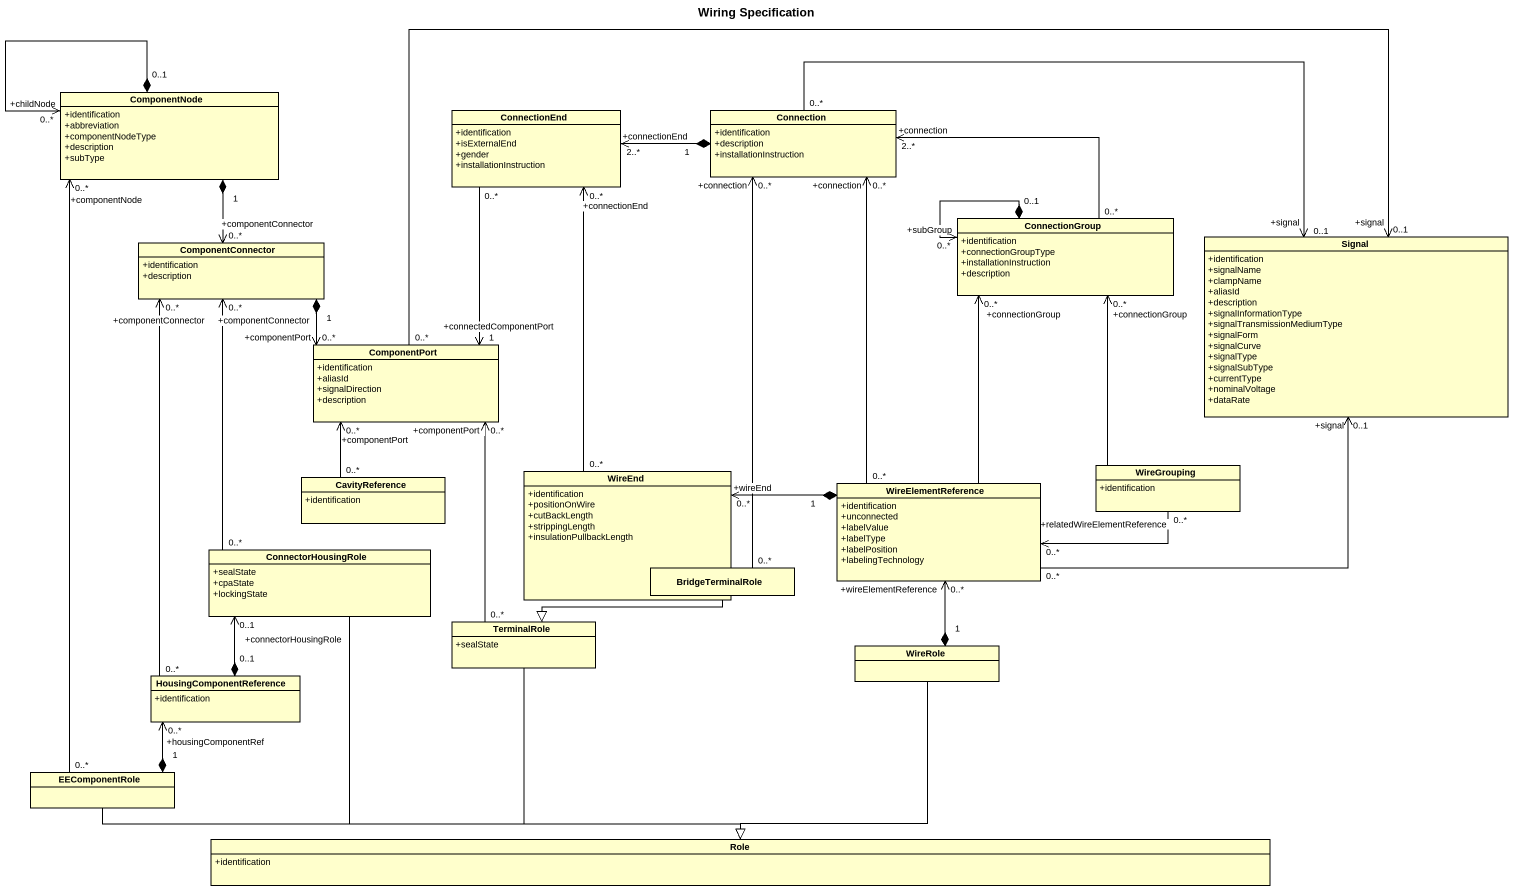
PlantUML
@startuml
title Wiring Specification
hide circle
hide empty members
skinparam classAttributeIconSize 0
class ComponentNode {
  +identification
  +abbreviation
  +componentNodeType
  +description
  +subType
}
class ConnectionEnd {
  +identification
  +isExternalEnd
  +gender
  +installationInstruction
}
class Connection {
  +identification
  +description
  +installationInstruction
}
class ConnectionGroup {
  +identification
  +connectionGroupType
  +installationInstruction
  +description
}
class ComponentConnector {
  +identification
  +description
}
class Signal {
  +identification
  +signalName
  +clampName
  +aliasId
  +description
  +signalInformationType
  +signalTransmissionMediumType
  +signalForm
  +signalCurve
  +signalType
  +signalSubType
  +currentType
  +nominalVoltage
  +dataRate
}
class ComponentPort {
  +identification
  +aliasId
  +signalDirection
  +description
}
class CavityReference {
  +identification
}
class WireEnd {
  +identification
  +positionOnWire
  +cutBackLength
  +strippingLength
  +insulationPullbackLength
}
class WireElementReference {
  +identification
  +unconnected
  +labelValue
  +labelType
  +labelPosition
  +labelingTechnology
}
class WireGrouping {
  +identification
}
class ConnectorHousingRole {
  +sealState
  +cpaState
  +lockingState
}
class BridgeTerminalRole
class TerminalRole {
  +sealState
}
class WireRole
class HousingComponentReference {
  +identification
}
class EEComponentRole
class Role {
  +identification
}
ComponentNode "0..1" *--> "+childNode\n0..*" ComponentNode
ComponentNode "1" *--> "+componentConnector\n0..*" ComponentConnector
ConnectionEnd "0..*" --> "+connectedComponentPort\n1" ComponentPort
Connection "1" *-left-> "+connectionEnd\n2..*" ConnectionEnd
Connection "0..*" -right-> "+signal\n0..1" Signal
ConnectionGroup "0..*" -left-> "+connection\n2..*" Connection
ConnectionGroup "0..1" *--> "+subGroup\n0..*" ConnectionGroup
ComponentConnector "1" *--> "+componentPort\n0..*" ComponentPort
ComponentPort "0..*" -right-> "+signal\n0..1" Signal
CavityReference "0..*" -up-> "+componentPort\n0..*" ComponentPort
WireEnd "0..*" -up-> "0..*\n+connectionEnd" ConnectionEnd
WireElementReference "0..*" -up-> "+connection\n0..*" Connection
WireElementReference -up-> "0..*\n+connectionGroup" ConnectionGroup
WireElementReference "0..*" -right-> "+signal\n0..1" Signal
WireElementReference "1" *-left-> "+wireEnd\n0..*" WireEnd
WireGrouping -up-> "+connectionGroup\n0..*" ConnectionGroup
WireGrouping "0..*" -left-> "+relatedWireElementReference\n0..*" WireElementReference
ConnectorHousingRole "0..*" -up-> "+componentConnector\n0..*" ComponentConnector
ConnectorHousingRole --|> Role
BridgeTerminalRole "0..*" -up-> "+connection\n0..*" Connection
BridgeTerminalRole -left-|> TerminalRole
TerminalRole "0..*" -up-> "+componentPort\n0..*" ComponentPort
TerminalRole --|> Role
WireRole "1" *-up-> "+wireElementReference\n0..*" WireElementReference
WireRole --|> Role
HousingComponentReference "0..*" -up-> "+componentConnector\n0..*" ComponentConnector
HousingComponentReference "0..1" *-up-> "+connectorHousingRole\n0..1" ConnectorHousingRole
EEComponentRole "0..*" -up-> "+componentNode\n0..*" ComponentNode
EEComponentRole "1" *-up-> "+housingComponentRef\n0..*" HousingComponentReference
EEComponentRole -right-|> Role
@enduml
